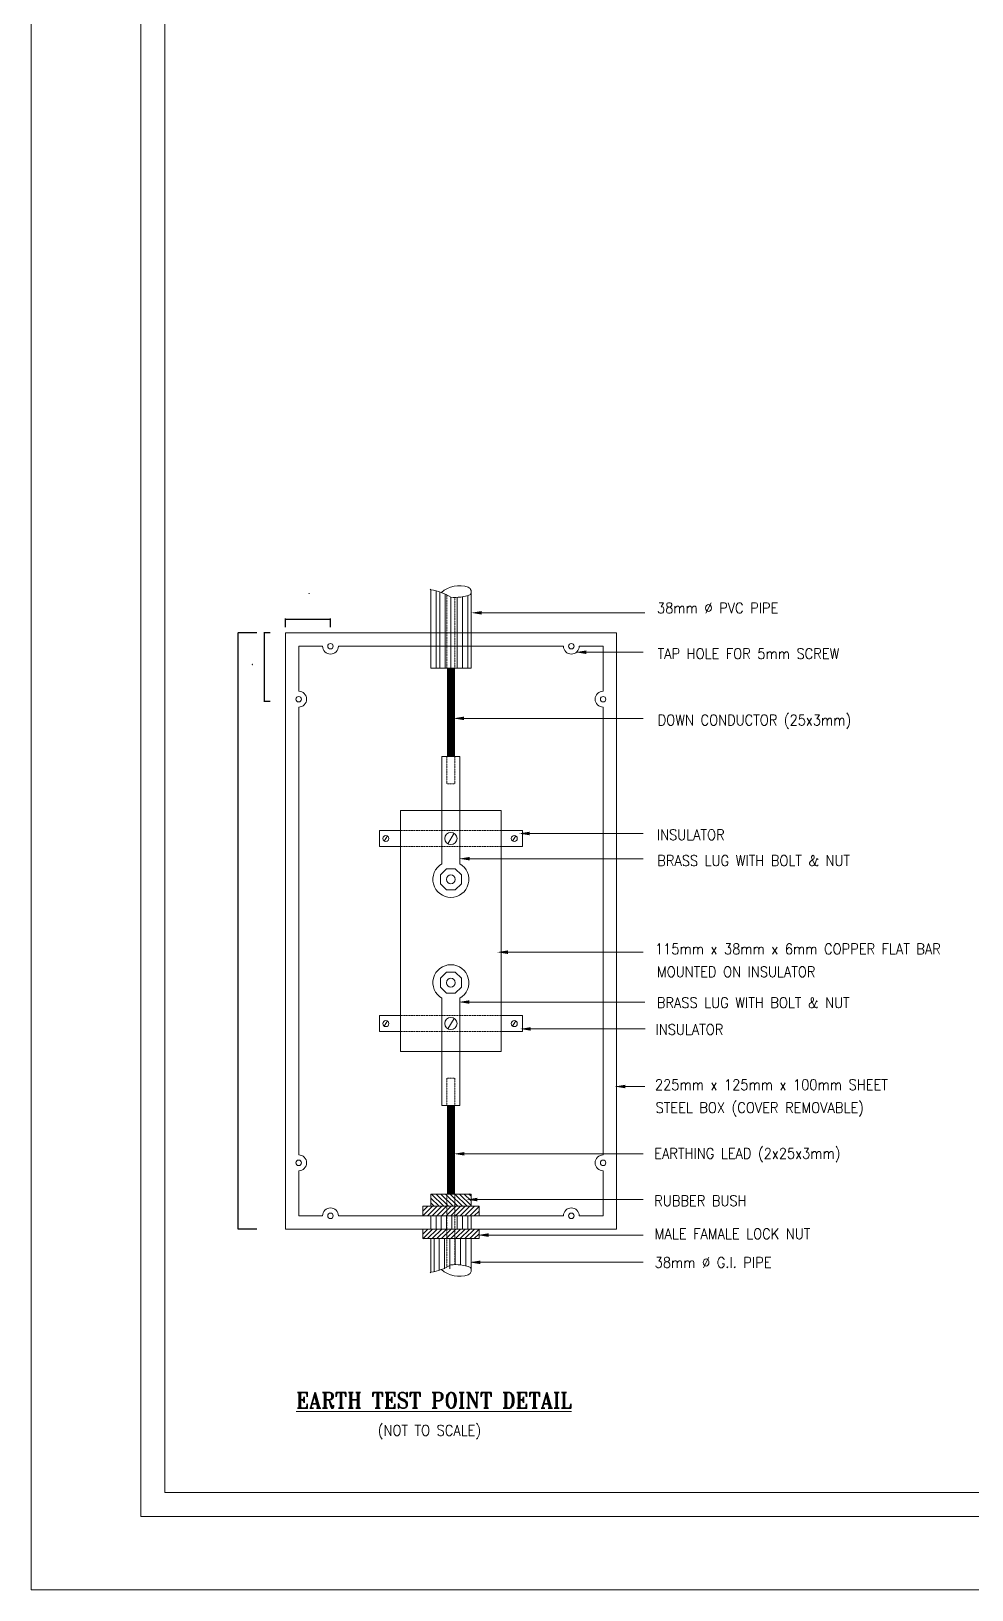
# Model space of a CAD drawing. Extents: x 227908 to 346795, y -79583 to 2597.
# Drawn here: x 227908 to 252470, y -79583 to -38921 of the extents above; entities that cross this region are included whole.
import ezdxf

# ---------------------------------------------------------------- set-up
doc = ezdxf.new("R2010")
doc.units = 0
doc.header["$LTSCALE"] = 3
doc.header["$MEASUREMENT"] = 0
doc.header["$PDMODE"] = 2
doc.header["$PDSIZE"] = -100
doc.linetypes.add('DASHED', pattern=[0.75, 0.5, -0.25])
doc.layers.get('0').update_dxf_attribs({"linetype": 'CONTINUOUS'})
doc.layers.get('DEFPOINTS').update_dxf_attribs({"linetype": 'CONTINUOUS'})
for name, color, linetype in [('DIM', 3, 'CONTINUOUS'), ('DIM-O', 8, 'CONTINUOUS'), ('TEXT', 4, 'CONTINUOUS'), ('TITLE', 6, 'CONTINUOUS'), ('WALL', 3, 'CONTINUOUS')]:
    doc.layers.add(name, color=color, linetype=linetype)
doc.styles.add('RS', font='ROMANS.SHX')
doc.styles.add('RT', font='ROMANT.SHX')
doc.styles.add('SX', font='simplex.shx')
doc.dimstyles.new('DIM', dxfattribs={"dimtxt": 150, "dimasz": 6, "dimexe": 10, "dimexo": 4, "dimgap": 75, "dimtad": 1, "dimdec": 0, "dimzin": 0, "dimdsep": 46, "dimtxsty": 'SX', "dimblk": 'DIM-1', "dimblk1": 'ARCHTICK', "dimblk2": 'ARCHTICK', "dimsah": 1, "dimcen": 2, "dimclre": 256, "dimclrt": 4, "dimadec": 0, "dimazin": 0, "dimtfac": 1.043478, "dimtdec": 0, "dimtofl": 0, "dimtmove": 2, "dimatfit": 3, "dimldrblk": 'DIM-1', "dimfxl": 1, "dimtolj": 1, "dimtzin": 0, "dimarcsym": 0})

# ---------------------------------------------------------------- blocks, each defined once
blk = doc.blocks.new('*D34')
at = {"layer": 'DEFPOINTS', "color": 0}
for p in [(233315, -54621), (233807, -54621), (233807, -70172)]:
    blk.add_point(p, dxfattribs=at)
at = {"layer": 'DIM', "lineweight": -2}
for p, q in [((233803, -54621), (233305, -54621)), ((233803, -70172), (233305, -70172))]:
    blk.add_line(p, q, dxfattribs=at)
at = {"layer": 'DIM', "color": 0, "lineweight": -2}
blk.add_line((233315, -70166), (233315, -54627), dxfattribs=at)
at = {"layer": 'DIM', "color": 0}
for points in [[(233314, -54627), (233316, -54627), (233315, -54621)], [(233314, -70166), (233316, -70166), (233315, -70172)]]:
    blk.add_solid(points, dxfattribs=at)
at = {"layer": 'DIM', "color": 0, "lineweight": 13, "insert": (233312, -62396), "char_height": 5.75, "attachment_point": 5, "rotation": 90, "style": 'RS'}
blk.add_mtext('\\A1;225mm', dxfattribs=at)
blk = doc.blocks.new('DIM-1')
at = {"layer": 'DIM-O'}
for p, q in [((0, -300), (0, 300)), ((-300, 0), (300, 0))]:
    blk.add_line(p, q, dxfattribs=at)
blk.add_lwpolyline([(-37.5, 0, 75, 75, 1), (37.5, 0, 75, 75, 1)], format="xyseb", close=True, dxfattribs=at)
blk = doc.blocks.new('*X8')
at = {"color": 0}
for p, q in [((13823.61, 8092.51), (13827.24, 8096.14)), ((13823.61, 8094.28), (13825.47, 8096.14)), ((13823.61, 8096.05), (13823.7, 8096.14)), ((13825.42, 8092.55), (13829.01, 8096.14)), ((13827.18, 8092.55), (13830.77, 8096.14)), ((13828.95, 8092.55), (13832.54, 8096.14)), ((13830.72, 8092.55), (13834.31, 8096.14)), ((13832.49, 8092.55), (13836.08, 8096.14)), ((13834.26, 8092.55), (13837.84, 8096.14)), ((13836.02, 8092.55), (13839.61, 8096.14)), ((13837.79, 8092.55), (13841.38, 8096.14)), ((13839.56, 8092.55), (13843.15, 8096.14)), ((13841.33, 8092.55), (13844.87, 8096.09)), ((13843.09, 8092.55), (13844.87, 8094.32))]:
    blk.add_line(p, q, dxfattribs=at)
blk = doc.blocks.new('*X9')
at = {"color": 0}
for p, q in [((13826.61, 8093.74), (13831.01, 8098.14)), ((13826.61, 8095.51), (13829.24, 8098.14)), ((13826.61, 8097.28), (13827.47, 8098.14)), ((13828.13, 8093.49), (13832.77, 8098.14)), ((13829.89, 8093.49), (13834.54, 8098.14)), ((13831.66, 8093.49), (13836.31, 8098.14)), ((13833.43, 8093.49), (13838.08, 8098.14)), ((13835.2, 8093.49), (13839.84, 8098.14)), ((13836.97, 8093.49), (13841.61, 8098.14)), ((13838.73, 8093.49), (13841.87, 8096.63)), ((13840.5, 8093.49), (13841.87, 8094.86))]:
    blk.add_line(p, q, dxfattribs=at)
blk = doc.blocks.new('*D36')
at = {"layer": 'DEFPOINTS', "color": 0}
for p in [(234548, -54470), (235723, -54257), (235723, -54470)]:
    blk.add_point(p, dxfattribs=at)
at = {"layer": 'DIM', "lineweight": -2}
for p, q in [((234548, -54466), (234548, -54247)), ((235723, -54466), (235723, -54247))]:
    blk.add_line(p, q, dxfattribs=at)
at = {"layer": 'DIM', "color": 0, "lineweight": -2}
blk.add_line((234554, -54257), (235717, -54257), dxfattribs=at)
at = {"layer": 'DIM', "color": 0}
for points in [[(234554, -54256), (234554, -54258), (234548, -54257)], [(235717, -54256), (235717, -54258), (235723, -54257)]]:
    blk.add_solid(points, dxfattribs=at)
at = {"layer": 'DIM', "color": 0, "lineweight": 13, "insert": (235162, -53592), "char_height": 5.75, "attachment_point": 5, "style": 'RS'}
blk.add_mtext('\\A1;13mm', dxfattribs=at)
blk = doc.blocks.new('*D37')
at = {"layer": 'DEFPOINTS', "color": 0}
for p in [(234155, -54621), (233994, -56412), (234155, -56412)]:
    blk.add_point(p, dxfattribs=at)
at = {"layer": 'DIM', "lineweight": -2}
for p, q in [((234151, -54621), (233984, -54621)), ((234151, -56412), (233984, -56412))]:
    blk.add_line(p, q, dxfattribs=at)
at = {"layer": 'DIM', "color": 0, "lineweight": -2}
blk.add_line((233994, -54627), (233994, -56406), dxfattribs=at)
at = {"layer": 'DIM', "color": 0}
for points in [[(233993, -54627), (233995, -54627), (233994, -54621)], [(233993, -56406), (233995, -56406), (233994, -56412)]]:
    blk.add_solid(points, dxfattribs=at)
at = {"layer": 'DIM', "color": 0, "lineweight": 13, "insert": (233681, -55443), "char_height": 5.75, "attachment_point": 5, "rotation": 90, "style": 'RS'}
blk.add_mtext('\\A1;25mm', dxfattribs=at)

msp = doc.modelspace()

# ---------------------------------------------------------------- linework, layer by layer
at = {"layer": 'DEFPOINTS', "color": 0, "lineweight": 13, "ltscale": 0.5}
msp.add_lwpolyline([(227908.1242, -79583.1619), (346795.47958, -79583.1619), (346795.47958, 2597.01741), (227908.1242, 2597.01741)], close=True, dxfattribs=at)
at = {"layer": 'DIM', "color": 0, "lineweight": 13}
for p, q in [((239462.54083, -54094.80807), (243933.30026, -54094.80807)), ((242148.79366, -55122.59705), (243884.23108, -55122.59705)), ((239003.66884, -56848.04152), (243884.23108, -56848.04152)), ((240715.84687, -59852.68934), (243884.23108, -59852.68934)), ((239152.19358, -60509.42224), (243884.23108, -60509.42224)), ((239011.34059, -68208.27572), (243884.23108, -68208.27572)), ((239349.38289, -69401.88412), (243884.23108, -69401.88412)), ((239643.07481, -70328.70469), (243884.23108, -70328.70469)), ((239426.66952, -71039.26713), (243884.23108, -71039.26713))]:
    msp.add_line(p, q, dxfattribs=at)
for points in [[(239669.89527, -54140.88683), (239669.89527, -54048.7293), (239393.42268, -54094.80807)], [(242403.66115, -55168.67581), (242403.66115, -55076.51828), (242127.18856, -55122.59705)], [(239211.02328, -56894.12029), (239211.02328, -56801.96276), (238934.55069, -56848.04152)], [(240923.20131, -59898.76811), (240923.20131, -59806.61058), (240646.72872, -59852.68934)], [(239359.54802, -60555.501), (239359.54802, -60463.34347), (239083.07543, -60509.42224)], [(239218.69503, -68254.35448), (239218.69503, -68162.19695), (238942.22244, -68208.27572)], [(239556.73733, -69447.96289), (239556.73733, -69355.80536), (239280.26474, -69401.88412)], [(239850.42925, -70374.78346), (239850.42925, -70282.62593), (239573.95666, -70328.70469)], [(239634.02397, -71085.3459), (239634.02397, -70993.18837), (239357.55138, -71039.26713)]]:
    msp.add_solid(points, dxfattribs=at)
at = {"layer": 'TITLE', "color": 0, "linetype": 'ByBlock', "lineweight": 13}
for p, q in [((231398.43295, 487.72931), (231398.43295, -77048.22413)), ((231398.43295, -77048.22413), (343963.02802, -77048.22413))]:
    msp.add_line(p, q, dxfattribs=at)
msp.add_lwpolyline([(230772.55211, 1113.61015), (344588.90885, 1113.61015), (344588.90885, -77674.10496), (230772.55211, -77674.10496)], close=True, dxfattribs=at)
at = {"layer": 'WALL', "color": 0, "lineweight": 13}
for p, q in [((238340.6437, -53494.50537), (238340.6437, -55535.39972)), ((238478.88, -53520.61782), (238478.88, -55535.39972)), ((238578.90385, -53560.80135), (238578.90385, -55533.01289)), ((238715.76893, -53612.62365), (238715.76893, -55535.39972)), ((239308.29777, -53643.8636), (239308.29777, -55535.39972)), ((239395.24978, -53584.4535), (239395.24978, -55535.39972)), ((238869.70374, -53687.37019), (238869.70374, -55533.01289)), ((239031.82518, -53691.78562), (239031.82518, -55535.39972)), ((239170.06147, -53676.72663), (239170.06147, -55535.39972)), ((234547.99409, -54620.51643), (234547.99409, -70172.09963)), ((234547.99409, -54620.51643), (243187.76253, -54620.51643)), ((243187.76253, -54620.51643), (243187.76253, -70172.09963)), ((234893.58483, -54966.10717), (234893.58483, -56141.11568)), ((234893.58483, -54966.10717), (235515.64815, -54966.10717)), ((235930.35704, -54966.10717), (241805.39958, -54966.10717)), ((242220.10847, -54966.10717), (242842.1718, -54966.10717)), ((242842.1718, -54966.10717), (242842.1718, -56141.11568)), ((238340.6437, -55535.39972), (239395.24978, -55535.39972)), ((234893.58483, -56555.82456), (234893.58483, -68236.7915)), ((242842.1718, -56555.82456), (242842.1718, -68236.7915)), ((238634.60456, -60641.07749), (238634.60456, -57844.31533)), ((238634.60456, -57844.31533), (239101.15206, -57844.31533)), ((239101.15206, -60641.07749), (239101.15206, -57844.31533)), ((237554.63351, -59251.43232), (237554.63351, -65541.18375)), ((237554.63351, -59251.43232), (240181.12311, -59251.43232)), ((240181.12311, -59251.43232), (240181.12311, -65541.18375)), ((237001.68833, -59775.20672), (237001.68833, -60189.9156)), ((237001.68833, -59775.20672), (237554.63351, -59775.20672)), ((237211.04334, -59914.64192), (237127.76074, -60050.4804)), ((238951.16092, -59846.72268), (238784.5957, -60118.39964)), ((240181.12311, -59775.20672), (240734.06829, -59775.20672)), ((240181.12311, -59775.20672), (240181.12311, -59775.20672)), ((240563.6952, -59914.64192), (240480.41259, -60050.4804)), ((240734.06829, -59775.20672), (240734.06829, -60189.9156)), ((237001.68833, -60189.9156), (237554.63351, -60189.9156)), ((240181.12311, -60189.9156), (240734.06829, -60189.9156)), ((240181.12311, -60189.9156), (240181.12311, -60189.9156)), ((240147.67901, -62948.78237), (243884.23108, -62948.78237)), ((238634.60456, -64151.53858), (238634.60456, -66948.30073)), ((239101.15206, -64151.53858), (239101.15206, -66948.30073)), ((237001.68833, -65017.40935), (237001.68833, -64602.70046)), ((237001.68833, -64602.70046), (237554.63351, -64602.70046)), ((237001.68833, -64602.70046), (237554.63351, -64602.70046)), ((239145.74255, -64249.19384), (243928.92147, -64249.19384)), ((240181.12311, -64602.70046), (240734.06829, -64602.70046)), ((240181.12311, -64602.70046), (240181.12311, -64602.70046)), ((240181.12311, -64602.70046), (240734.06829, -64602.70046)), ((240734.06829, -65017.40935), (240734.06829, -64602.70046)), ((237001.68833, -65017.40935), (237554.63351, -65017.40935)), ((237001.68833, -65017.40935), (237554.63351, -65017.40935)), ((237211.04334, -64742.13566), (237127.76074, -64877.97415)), ((238951.16092, -64674.21642), (238784.5957, -64945.89339)), ((240181.12311, -65017.40935), (240734.06829, -65017.40935)), ((240181.12311, -65017.40935), (240181.12311, -65017.40935)), ((240181.12311, -65017.40935), (240734.06829, -65017.40935)), ((240563.6952, -64742.13566), (240480.41259, -64877.97415)), ((240745.5329, -64950.33207), (243943.81826, -64950.33207)), ((237554.63351, -65541.18375), (240181.12311, -65541.18375)), ((237554.63351, -65541.18375), (240181.12311, -65541.18375)), ((243216.74561, -66453.53365), (243933.30026, -66453.53365)), ((238634.60456, -66948.30073), (239101.15206, -66948.30073)), ((234893.58483, -68651.50039), (234893.58483, -69826.5089)), ((242842.1718, -68651.50039), (242842.1718, -69826.5089)), ((238340.6437, -69257.21635), (239395.24978, -69257.21635)), ((238340.6437, -69578.41696), (238340.6437, -69257.21635)), ((239395.24978, -69578.41696), (239395.24978, -69257.21635)), ((234893.58483, -69826.5089), (235515.64815, -69826.5089)), ((235930.35704, -69826.5089), (241805.39958, -69826.5089)), ((238133.28926, -69578.41696), (239602.60422, -69578.41696)), ((238133.28926, -69826.5089), (238133.28926, -69578.41696)), ((238340.6437, -70172.09963), (238340.6437, -69826.5089)), ((238478.88, -70172.09963), (238478.88, -69826.5089)), ((238617.11629, -70172.09963), (238617.11629, -69826.5089)), ((238755.35259, -70172.09963), (238755.35259, -69826.5089)), ((238893.58888, -70172.09963), (238893.58888, -69826.5089)), ((239031.82518, -70172.09963), (239031.82518, -69826.5089)), ((239170.06147, -70172.09963), (239170.06147, -69826.5089)), ((239308.29777, -70172.09963), (239308.29777, -69826.5089)), ((239395.24978, -70172.09963), (239395.24978, -69826.5089)), ((239602.60422, -69826.5089), (239602.60422, -69578.41696)), ((242220.10847, -69826.5089), (242842.1718, -69826.5089)), ((234547.99409, -70172.09963), (243187.76253, -70172.09963)), ((238133.28926, -70420.19157), (238133.28926, -70172.09963)), ((238133.28926, -70420.19157), (238133.28926, -70172.09963)), ((239602.60422, -70420.19157), (239602.60422, -70172.09963)), ((238133.28926, -70420.19157), (239602.60422, -70420.19157)), ((238340.6437, -71298.1107), (238340.6437, -70420.19157)), ((238427.59571, -71283.53678), (238427.59571, -70420.19157)), ((238565.83201, -71247.23665), (238565.83201, -70420.19157)), ((238704.0683, -71208.16256), (238704.0683, -70420.19157)), ((238842.3046, -71208.16256), (238842.3046, -70420.19157)), ((238980.54089, -71099.60125), (238980.54089, -70420.19157)), ((239118.77719, -71108.28221), (239118.77719, -70420.19157)), ((239257.01348, -71134.4003), (239257.01348, -70420.19157)), ((239395.24978, -71208.16256), (239395.24978, -70420.19157)), ((239602.60422, -70420.19157), (239602.60422, -70420.19157))]:
    msp.add_line(p, q, dxfattribs=at)
at = {"layer": 'WALL', "color": 0, "linetype": 'DASHED', "lineweight": 13}
for p, q in [((238764.20109, -53628.65444), (238764.20109, -55535.39972)), ((238971.55553, -53692.98965), (238971.55553, -55535.39972)), ((238764.20109, -57844.31533), (238764.20109, -58555.32554)), ((238971.55553, -57844.31533), (238971.55553, -58555.32554)), ((238764.20109, -58555.32554), (238971.55553, -58555.32554)), ((237554.63351, -59775.20672), (240181.12311, -59775.20672)), ((237554.63351, -60189.9156), (240181.12311, -60189.9156)), ((237554.63351, -64602.70046), (240181.12311, -64602.70046)), ((237554.63351, -64602.70046), (240181.12311, -64602.70046)), ((237554.63351, -65017.40935), (240181.12311, -65017.40935)), ((237554.63351, -65017.40935), (240181.12311, -65017.40935)), ((238764.20109, -66237.29053), (238971.55553, -66237.29053)), ((238764.20109, -66948.30073), (238764.20109, -66237.29053)), ((238971.55553, -66948.30073), (238971.55553, -66237.29053)), ((238763.81899, -71163.96163), (238763.81899, -69257.21635)), ((238971.17343, -71099.62641), (238971.17343, -69257.21635))]:
    msp.add_line(p, q, dxfattribs=at)
at = {"layer": 'WALL', "color": 0, "lineweight": 13, "const_width": 207.35444}
for points in [[(238867.87831, -55535.39972), (238867.87831, -57844.31533)], [(238867.87831, -69257.21635), (238867.87831, -66948.30073)]]:
    msp.add_lwpolyline(points, dxfattribs=at)
at = {"layer": 'WALL', "color": 0, "lineweight": 13}
for points in [[(238592.44096, -61162.59404), (238592.44096, -60934.41427), (238753.78842, -60773.06681), (238981.9682, -60773.06681), (239143.31566, -60934.41427), (239143.31566, -61162.59404), (238981.9682, -61323.9415), (238753.78842, -61323.9415)], [(238592.44096, -63630.02202), (238592.44096, -63858.2018), (238753.78842, -64019.54926), (238981.9682, -64019.54926), (239143.31566, -63858.2018), (239143.31566, -63630.02202), (238981.9682, -63468.67456), (238753.78842, -63468.67456)]]:
    msp.add_lwpolyline(points, close=True, dxfattribs=at)
msp.add_lwpolyline([(238133.28926, -69578.41696), (238133.28926, -69826.5089), (239602.60422, -69826.5089), (239602.60422, -69578.41696), (238133.28926, -69578.41696)], dxfattribs=at)
for centre, radius in [((235723.0026, -54966.10717), 71.39814), ((242012.75402, -54966.10717), 71.39814), ((234893.58483, -56348.47012), 71.39814), ((242842.1718, -56348.47012), 71.39814), ((237169.40204, -59982.56116), 79.6682), ((238867.87831, -59982.56116), 159.33639), ((240522.0539, -59982.56116), 79.6682), ((238867.87831, -61048.50416), 114.08989), ((238867.87831, -63744.11191), 114.08989), ((238867.87831, -64810.05491), 159.33639), ((237169.40204, -64810.05491), 79.6682), ((240522.0539, -64810.05491), 79.6682), ((234893.58483, -68444.14594), 71.39814), ((242842.1718, -68444.14594), 71.39814), ((235723.0026, -69826.5089), 71.39814), ((242012.75402, -69826.5089), 71.39814)]:
    msp.add_circle(centre, radius, dxfattribs=at)
for centre, radius, start, end in [((238979.20241, -52566.71722), 1126.29839, 234.382498967, 235.461950598), ((238173.65383, -54757.48996), 1273.97633, 57.154855454, 82.468127726), ((239083.18306, -54079.926), 692.98865, 70.088160618, 131.924421163), ((238979.20241, -52566.71722), 1126.29839, 264.161032582, 290.730677581), ((239273.52204, -53547.19262), 127.30285, 325.064545368, 68.974172578), ((235723.0026, -54966.10717), 207.35444, 180, 0), ((242012.75402, -54966.10717), 207.35444, 180, 0), ((234893.58483, -56348.47012), 207.35444, 270, 90), ((242842.1718, -56348.47012), 207.35444, 90, 270), ((238867.87831, -61048.50416), 469.48177, 119.793465512, 60.206534488), ((238867.87831, -63744.11191), 469.48177, 299.793465512, 240.206534488), ((234893.58483, -68444.14594), 207.35444, 270, 90), ((242842.1718, -68444.14594), 207.35444, 90, 270), ((235723.0026, -69826.5089), 207.35444, 0, 180), ((242012.75402, -69826.5089), 207.35444, 0, 180), ((238173.65383, -70035.12611), 1273.97633, 277.531872274, 302.845144546), ((238979.20241, -72225.89885), 1126.29839, 69.269322419, 95.838967418), ((238979.20241, -72225.89885), 1126.29839, 124.538049402, 125.617501033), ((239083.18306, -70712.69007), 692.98865, 228.075578837, 289.911839382), ((239273.52204, -71245.42344), 127.30285, 291.025827422, 34.935454632)]:
    msp.add_arc(centre, radius, start, end, dxfattribs=at)
for points in [[(240355.03346, -62994.86114), (240355.03346, -62902.70361), (240078.56087, -62948.78237)], [(239353.09699, -64295.2726), (239353.09699, -64203.11507), (239076.6244, -64249.19384)], [(240952.88735, -64996.41083), (240952.88735, -64904.2533), (240676.41476, -64950.33207)], [(243424.10005, -66499.61242), (243424.10005, -66407.45489), (243147.62746, -66453.53365)]]:
    msp.add_solid(points, dxfattribs=at)

# ---------------------------------------------------------------- block references
at = {"layer": 'WALL', "color": 0, "lineweight": 13, "yscale": 69.11814756000003, "zscale": 69.11814756000003}
for name, p, xscale in [('*X9', (1195064.95384, -628985.47679), -69.11814756000003), ('*X8', (-717329.06037, -629168.46384), 69.11814756000003), ('*X8', (-717329.06037, -629762.14651), 69.11814756000003)]:
    msp.add_blockref(name, p, dxfattribs=dict(at, xscale=xscale))

# ---------------------------------------------------------------- texts
at = {"layer": 'TEXT', "color": 0, "lineweight": 13, "style": 'RT', "width": 0.9}
for s, height, p in [('38mm %%c PVC PIPE', 276.4725902, (244249.77709, -54107.87076)), ('TAP HOLE FOR 5mm SCREW', 276.4725902, (244266.1725, -55299.41501)), ('DOWN CONDUCTOR (25x3mm)', 276.4725902, (244266.1725, -57031.87823)), ('INSULATOR', 276.47259, (244244.41458, -60024.17123)), ('BRASS LUG WITH BOLT & NUT', 276.4725902, (244256.44534, -60697.09583)), ('115mm x 38mm x 6mm COPPER FLAT BAR', 276.4725902, (244195.97444, -63001.47741)), ('MOUNTED ON INSULATOR', 276.4725902, (244247.0431, -63599.30124)), ('BRASS LUG WITH BOLT & NUT', 276.4725902, (244244.20245, -64403.26005)), ('INSULATOR', 276.47259, (244210.60101, -65103.00173)), ('225mm x 125mm x 100mm SHEET', 276.4725902, (244195.77417, -66544.73844)), ('STEEL BOX (COVER REMOVABLE)', 276.4725902, (244213.2414, -67142.56228)), ('EARTHING LEAD (2x25x3mm)', 276.4725902, (244177.50728, -68335.15507)), ('RUBBER BUSH', 276.4725902, (244177.50728, -69572.043)), ('MALE FAMALE LOCK NUT', 276.4725902, (244189.13533, -70434.1162)), ('38mm %%c G.I. PIPE', 276.4725902, (244188.4923, -71181.86242)), ('%%UEARTH TEST POINT DETAIL', 414.7088854, (234830.27781, -74847.30554)), ('(NOT TO SCALE)', 276.4725902, (236959.12356, -75562.37403))]:
    msp.add_text(s, height=height, dxfattribs=at).set_placement(p)

# ---------------------------------------------------------------- dimensions: what is measured, and where the dimension line sits
at = {"layer": 'DIM', "color": 0, "lineweight": 13}
dim = msp.add_linear_dim(base=(235723.0026, -54256.80667), p1=(234547.99409, -54469.65197), p2=(235723.0026, -54469.65197), text='13mm', dimstyle='DIM', override={"dimtxt": 5.75, "dimgap": 0.0625, "dimdec": 4, "dimlunit": 4, "dimtxsty": 'RS', "dimclrt": 0, "dimtdec": 4}, dxfattribs=at)
dim.commit()
dim.dimension.update_dxf_attribs({"geometry": '*D36', "text_midpoint": (235161.87091, -53592.37736), "dimtype": 160})
dim = msp.add_linear_dim(base=(233315.03745, -54620.51643), p1=(233806.89062, -70172.09963), p2=(233806.89062, -54620.51643), angle=90, text='225mm', dimstyle='DIM', override={"dimtxt": 5.75, "dimgap": 0.0625, "dimdec": 4, "dimlunit": 4, "dimtxsty": 'RS', "dimclrt": 0, "dimtdec": 4}, dxfattribs=at)
dim.commit()
dim.dimension.update_dxf_attribs({"geometry": '*D34', "text_midpoint": (233312.09995, -62396.30803)})
dim = msp.add_linear_dim(base=(233993.71002, -56411.92085), p1=(234154.56936, -54620.51643), p2=(234154.56936, -56411.92085), angle=90, text='25mm', dimstyle='DIM', override={"dimtxt": 5.75, "dimgap": 0.0625, "dimdec": 4, "dimlunit": 4, "dimtxsty": 'RS', "dimclrt": 0, "dimtdec": 4}, dxfattribs=at)
dim.commit()
dim.dimension.update_dxf_attribs({"geometry": '*D37', "text_midpoint": (233680.56611, -55442.73893), "dimtype": 160})

doc.saveas('drawing.dxf')
